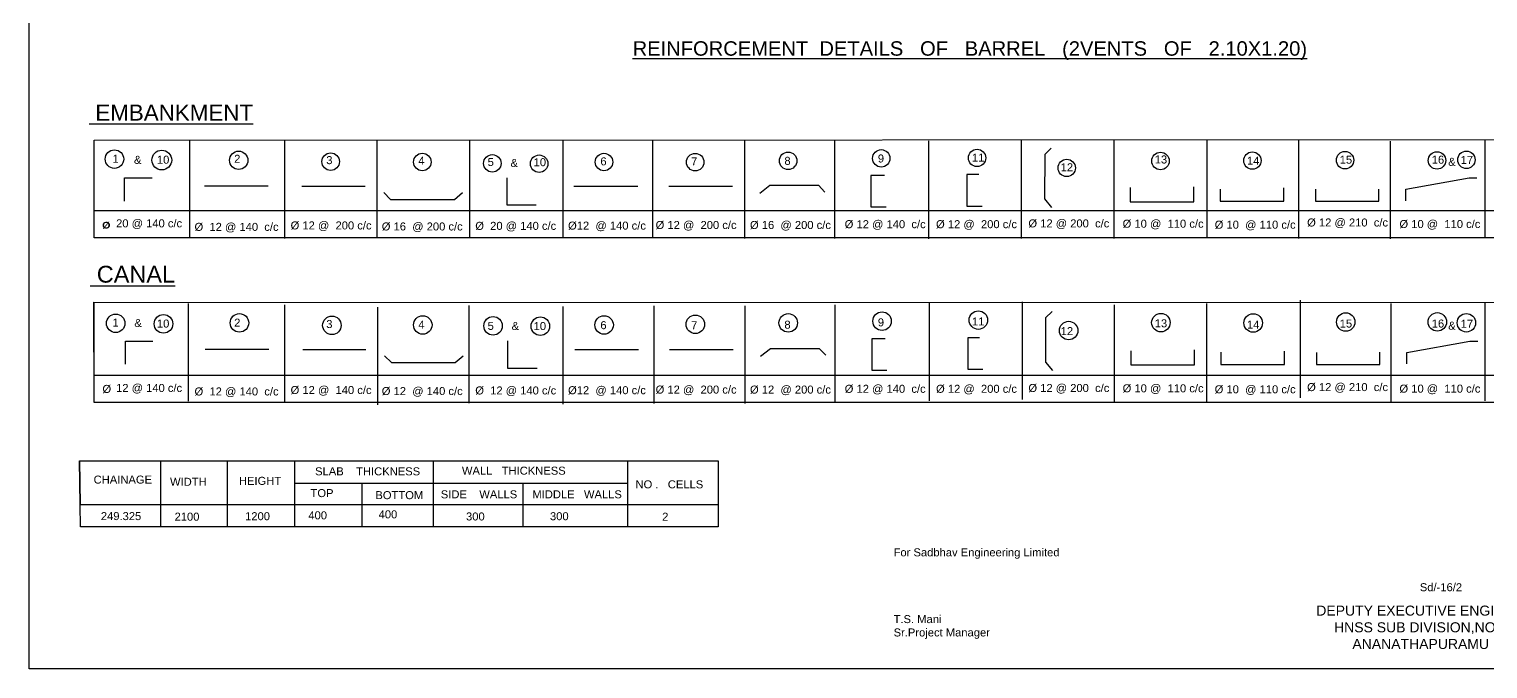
# Model space of a CAD drawing. Header units: inches. Extents: x 776 to 1386, y -139 to 299.
# Drawn here: x 776.4 to 1140.8, y -139.1 to 20.7 of the extents above; entities that cross this region are included whole.
import ezdxf

# ---------------------------------------------------------------- set-up
doc = ezdxf.new("R2010")
doc.units = ezdxf.units.IN
doc.header["$MEASUREMENT"] = 0
for name, color, linetype in [('DIMENSIONS', 7, 'Continuous'), ('DRAWING', 2, 'Continuous'), ('TEXT', 1, 'Continuous')]:
    doc.layers.add(name, color=color, linetype=linetype)
doc.styles.get("Standard").update_dxf_attribs({"font": 'arial.ttf', "height": 2})

msp = doc.modelspace()

# ---------------------------------------------------------------- linework, layer by layer
at = {"layer": 'DIMENSIONS', "color": 0}
msp.add_lwpolyline([(1385.25015, -139.0515), (776.4022, -139.0515), (776.4022, 298.55509), (1385.25015, 298.55509)], close=True, dxfattribs=at)
at = {"layer": 'DRAWING', "color": 0}
for points in [[(792.64901, -6.98547), (1186.49405, -6.84794), (1186.49405, -31.38167), (792.63131, -31.38167), (792.64901, -6.98547)], [(816.49388, -6.97714), (816.49388, -31.38167)], [(840.18289, -7.15949), (840.18289, -31.56402)], [(863.27668, -7.06832), (863.27668, -31.47284)], [(886.44341, -7.0019), (886.44341, -31.40642)], [(909.71976, -7.0019), (909.71976, -31.40642)], [(932.17459, -7.09307), (932.17459, -31.4976)], [(955.08581, -7.18425), (955.08581, -31.58878)], [(977.60261, -7.13262), (977.60261, -31.53715)], [(1001.08228, -7.22318), (1001.08228, -31.6277)], [(1024.28997, -7.13262), (1024.28997, -31.53715)], [(1047.40702, -7.13262), (1047.40702, -31.53715)], [(1070.67234, -7.0438), (1070.67234, -31.44833)], [(1093.51742, -7.13435), (1093.51742, -31.53888)], [(1116.45315, -7.22491), (1116.45315, -31.62943)], [(1140.06135, -7.09882), (1140.06135, -31.50335)], [(1031.76065, -9.0426), (1030.12139, -10.63396), (1030.10498, -21.68016), (1031.84417, -23.79641)], [(800.23511, -22.21155), (800.23511, -16.44558), (807.10111, -16.44558)], [(895.72856, -16.40388), (895.72856, -23.16469), (903.11238, -23.16469)], [(990.11539, -15.83335), (986.71635, -15.83335), (986.71635, -23.70796), (990.50316, -23.70796)], [(1013.63458, -15.58062), (1010.71357, -15.58062), (1010.71357, -23.48378), (1014.51586, -23.48378)], [(1120.38154, -22.1533), (1120.38154, -19.28519), (1136.18139, -16.43269), (1138.11988, -16.43269)], [(820.20449, -18.42909), (836.11551, -18.42909)], [(844.54482, -18.52739), (860.35482, -18.52739)], [(865.01035, -20.07431), (866.71911, -21.81246), (882.63592, -21.81246), (884.67439, -20.11867)], [(912.50606, -18.49414), (928.45841, -18.49414)], [(936.19712, -18.51699), (952.08668, -18.51699)], [(958.93769, -20.22519), (961.43767, -18.26563), (973.60772, -18.26563), (975.2223, -19.96507)], [(1051.49346, -18.83058), (1051.49346, -22.38692), (1067.35662, -22.38692), (1067.35662, -18.64006)], [(1073.95969, -19.23393), (1073.95969, -22.27775), (1089.86336, -22.27775), (1089.86336, -18.93479)], [(1097.80758, -19.25263), (1097.80758, -22.29031), (1113.64812, -22.29031), (1113.64812, -19.21437)], [(792.63627, -24.54779), (1186.49405, -24.54779)], [(1093.96808, -46.98853), (1093.96808, -71.39305)], [(792.54464, -47.4917), (792.54464, -71.89623)], [(792.54464, -47.4917), (1186.60241, -47.54024), (1186.60241, -72.57824), (792.62648, -72.57824), (792.54464, -47.4917)], [(816.15581, -47.8406), (816.15581, -72.24513)], [(840.21306, -48.12838), (840.21306, -72.53291)], [(863.40598, -48.70395), (863.40598, -73.10848)], [(886.2401, -48.2764), (886.2401, -72.68093)], [(909.72112, -48.56418), (909.72112, -72.96871)], [(932.48188, -48.42029), (932.48188, -72.82482)], [(955.24263, -48.42029), (955.24263, -72.82482)], [(977.71527, -48.13251), (977.71527, -72.53704)], [(1001.28418, -47.70578), (1001.28418, -72.11031)], [(1024.4771, -47.418), (1024.4771, -71.82253)], [(1031.9536, -49.80938), (1030.31434, -51.40074), (1030.29793, -62.44693), (1032.03712, -64.56319)], [(1047.52597, -48.13746), (1047.52597, -72.54199)], [(1070.57483, -47.84968), (1070.57483, -72.2542)], [(1116.58478, -47.85188), (1116.58478, -72.2564)], [(1140.06581, -47.70799), (1140.06581, -72.11251)], [(800.42806, -62.97833), (800.42806, -57.21235), (807.29405, -57.21235)], [(895.92151, -57.17065), (895.92151, -63.93147), (903.30532, -63.93147)], [(990.30834, -56.60012), (986.9093, -56.60012), (986.9093, -64.47474), (990.69611, -64.47474)], [(1013.82752, -56.3474), (1010.90652, -56.3474), (1010.90652, -64.25056), (1014.70881, -64.25056)], [(1120.57449, -62.92008), (1120.57449, -60.05197), (1136.37433, -57.19947), (1138.31283, -57.19947)], [(820.39744, -59.19587), (836.30846, -59.19587)], [(844.73777, -59.29417), (860.54777, -59.29417)], [(865.2033, -60.84109), (866.91206, -62.57923), (882.82886, -62.57923), (884.86734, -60.88545)], [(912.699, -59.26092), (928.65136, -59.26092)], [(936.39007, -59.28377), (952.27962, -59.28377)], [(959.13064, -60.99197), (961.63062, -59.0324), (973.80067, -59.0324), (975.41524, -60.73185)], [(1051.68641, -59.59736), (1051.68641, -63.15369), (1067.54956, -63.15369), (1067.54956, -59.40683)], [(1074.15264, -60.00071), (1074.15264, -63.04453), (1090.05631, -63.04453), (1090.05631, -59.70156)], [(1098.00053, -60.01941), (1098.00053, -63.05709), (1113.84107, -63.05709), (1113.84107, -59.98115)], [(792.60414, -65.73163), (1186.60241, -65.73163)], [(789.01744, -87.08902), (948.50386, -87.08902), (948.50386, -103.55801), (789.19055, -103.55801), (789.01744, -87.08902)], [(789.01744, -87.08902), (789.13244, -98.03028), (948.50386, -98.03028)], [(809.2531, -87.08902), (809.2531, -103.55801)], [(825.90832, -87.08902), (825.90832, -103.55801)], [(842.71994, -87.08902), (842.71994, -103.55801)], [(877.34241, -87.08902), (877.34241, -103.55801)], [(925.89416, -87.08902), (925.89416, -103.55801)], [(842.6891, -92.68655), (925.76498, -92.68655)], [(859.5119, -92.68655), (859.5119, -103.55801)], [(899.72424, -92.68655), (899.72424, -103.55801)]]:
    msp.add_lwpolyline(points, dxfattribs=at)
for centre, radius in [((797.71068, -11.74873), 2.31151), ((809.53834, -11.98662), 2.46911), ((828.75741, -12.04115), 2.28265), ((851.72528, -12.38349), 2.17912), ((874.63227, -12.47936), 2.17912), ((892.12967, -12.81519), 2.17912), ((903.8133, -12.89915), 2.17912), ((920.0161, -12.48176), 2.17912), ((942.80213, -12.50494), 2.17912), ((966.02595, -12.17269), 2.17912), ((989.29236, -11.56818), 2.17912), ((1013.23226, -11.45077), 2.17912), ((1059.05418, -12.22278), 2.17912), ((1082.02018, -12.11452), 2.17912), ((1105.17197, -12.01492), 2.17912), ((1128.14763, -12.0821), 2.17912), ((1135.49614, -11.91899), 2.17912), ((1035.63611, -13.95135), 2.17912), ((798.02585, -52.75716), 2.31151), ((809.95974, -52.89345), 2.31151), ((828.94147, -52.64955), 2.31151), ((852.03722, -53.26526), 2.31151), ((874.73734, -53.17754), 2.31151), ((920.05158, -53.17547), 2.31151), ((942.84073, -53.00127), 2.31151), ((966.04501, -52.65404), 2.31151), ((989.49681, -52.22381), 2.31151), ((1013.54911, -51.96123), 2.31151), ((1059.16515, -52.59404), 2.31151), ((1082.21909, -52.67384), 2.31151), ((1105.34296, -52.44193), 2.31151), ((1128.22413, -52.40112), 2.31151), ((1135.48891, -52.63148), 2.31151), ((892.3053, -53.39083), 2.31151), ((904.12471, -53.47764), 2.31151), ((1036.10159, -54.56549), 2.31151)]:
    msp.add_circle(centre, radius, dxfattribs=at)

# ---------------------------------------------------------------- texts
at = {"layer": 'TEXT', "color": 0}
for s, height, p in [('%%UREINFORCEMENT  DETAILS   OF   BARREL   (2VENTS   OF   2.10X1.20)', 3.6, (927.18275, 14.08423)), ('%%U EMBANKMENT', 4, (791.37906, -2.13443)), ('1', 2, (797.2111, -12.66201)), ('&', 2, (802.5848, -12.92303)), ('10', 2, (808.30924, -12.9007)), ('2', 2, (827.62013, -12.67065)), ('9', 2, (988.4445, -12.58916)), ('11', 2, (1011.95952, -12.37756)), ('13', 2, (1057.61782, -12.84362)), ('15', 2, (1103.83305, -12.89452)), ('16', 2, (1126.82493, -12.89351)), ('3', 2, (850.62312, -13.00827)), ('4', 2, (873.63768, -13.13517)), ('5', 2, (890.94601, -13.47239)), ('&', 2, (896.66151, -13.69973)), ('10', 2, (902.43792, -13.51502)), ('6', 2, (919.11579, -13.30358)), ('7', 2, (941.78861, -13.3039)), ('8', 2, (965.09552, -13.17899)), ('12', 2, (1034.12302, -14.77894)), ('14', 2, (1080.67498, -13.14299)), ('&', 2, (1130.94487, -13.42111)), ('17', 2, (1134.06125, -12.94627)), ('20 @ 140 c/c', 2, (798.11991, -28.79459)), ('Ø  12 @ 140  c/c', 2, (817.71547, -29.66864)), ('Ø 12 @  200 c/c', 2, (841.71886, -29.31076)), ('Ø 16  @ 200 c/c', 2, (864.49435, -29.5677)), ('Ø  20 @ 140 c/c', 2, (887.85641, -29.41899)), ('Ø12  @ 140 c/c', 2, (911.04366, -29.3569)), ('Ø 12 @  200 c/c', 2, (932.91841, -29.20104)), ('Ø 16  @ 200 c/c', 2, (956.49108, -29.20104)), ('Ø 12 @ 140  c/c', 2, (980.16321, -29.00234)), ('Ø 12 @  200 c/c', 2, (1002.98166, -29.00348)), ('Ø 12 @ 200  c/c', 2, (1026.05701, -28.80478)), ('Ø 10 @  110 c/c', 2, (1049.60261, -28.88219)), ('Ø 10  @ 110 c/c', 2, (1072.59797, -29.12808)), ('Ø 12 @ 210  c/c', 2, (1095.69323, -28.57882)), ('Ø 10 @  110 c/c', 2, (1118.76116, -28.9633)), ('%%U CANAL', 4.2, (791.66457, -42.59911)), ('1', 2, (797.2111, -53.587)), ('&', 2, (802.68288, -53.669)), ('10', 2, (808.30924, -53.82568)), ('2', 2, (827.62013, -53.59563)), ('3', 2, (850.62312, -53.93325)), ('4', 2, (873.63768, -54.06016)), ('5', 2, (890.94601, -54.39738)), ('&', 2, (896.95044, -54.42527)), ('10', 2, (902.43792, -54.44)), ('6', 2, (919.11579, -54.22856)), ('7', 2, (941.78861, -54.22888)), ('8', 2, (965.09552, -54.10398)), ('9', 2, (988.4445, -53.51414)), ('11', 2, (1011.95952, -53.30254)), ('12', 2, (1034.12302, -55.70393)), ('13', 2, (1057.61782, -53.76861)), ('14', 2, (1080.67498, -54.06797)), ('15', 2, (1103.83305, -53.8195)), ('16', 2, (1126.82493, -53.8185)), ('&', 2, (1130.94487, -54.34609)), ('17', 2, (1134.06125, -53.87126)), ('Ø', 2, (794.71292, -70.14306)), ('12 @ 140 c/c', 2, (798.11991, -69.9047)), ('Ø  12 @ 140  c/c', 2, (817.71547, -70.77875)), ('Ø 12 @  140 c/c', 2, (841.71886, -70.42087)), ('Ø 12  @ 140 c/c', 2, (864.49435, -70.67781)), ('Ø  12 @ 140 c/c', 2, (887.85641, -70.5291)), ('Ø12  @ 140 c/c', 2, (911.04366, -70.46701)), ('Ø 12 @  200 c/c', 2, (932.91841, -70.31115)), ('Ø 12  @ 200 c/c', 2, (956.49108, -70.31115)), ('Ø 12 @ 140  c/c', 2, (980.16321, -70.11245)), ('Ø 12 @  200 c/c', 2, (1002.98166, -70.11359)), ('Ø 12 @ 200  c/c', 2, (1026.05701, -69.91489)), ('Ø 10 @  110 c/c', 2, (1049.60261, -69.9923)), ('Ø 10  @ 110 c/c', 2, (1072.59797, -70.23819)), ('Ø 12 @ 210  c/c', 2, (1095.69323, -69.68893)), ('Ø 10 @  110 c/c', 2, (1118.76116, -70.07341)), ('CHAINAGE', 2, (792.50771, -92.79279)), ('HEIGHT', 2, (828.80939, -93.1065)), ('SLAB    THICKNESS', 2, (847.84284, -90.72691)), ('WALL   THICKNESS', 2, (884.52418, -90.56511)), ('WIDTH', 2, (811.59356, -93.34491)), ('TOP', 2, (846.70109, -96.16383)), ('BOTTOM ', 2, (862.90349, -96.67761)), ('SIDE    WALLS', 2, (879.24419, -96.47142)), (' MIDDLE   WALLS', 2, (901.35147, -96.46816)), ('NO .   CELLS', 2, (927.89168, -93.97505)), ('249.325', 2, (794.30418, -101.90369)), ('2100', 2, (812.72685, -102.05149)), ('1200', 2, (830.35035, -101.93845)), ('400', 2, (846.15533, -101.71597)), ('400', 2, (863.70986, -101.46624)), ('300', 2, (885.55071, -101.99834)), ('300', 2, (906.52286, -101.94057)), ('2', 2, (934.54839, -102.06153)), ('Sd/-16/2', 2, (1123.85087, -119.67231))]:
    msp.add_text(s, height=height, dxfattribs=at).set_placement(p)
at = {"layer": 'TEXT', "color": 0, "attachment_point": 1}
for s, insert, char_height, width in [('{\\fArial Black|b0|i0|c0|p34;\\H0.83333x;Ø}', (794.62938, -27.41621), 2, 0.8406901), ('For Sadbhav Engineering Limited  \\P\\P\\P\\P\\PT.S. Mani \\PSr.Project Manager ', (992.37816, -108.96271), 2, 42.3568594), ('\\pi1.9936;DEPUTY EXECUTIVE ENGINEER  \\P\\pi6.4351;HNSS SUB DIVISION,NOT:2 \\P\\pi11.014;ANANATHAPURAMU .', (1095.99119, -123.26179), 2.5, 57.8174339)]:
    msp.add_mtext(s, dxfattribs=dict(at, insert=insert, char_height=char_height, width=width))

doc.saveas('drawing.dxf')
